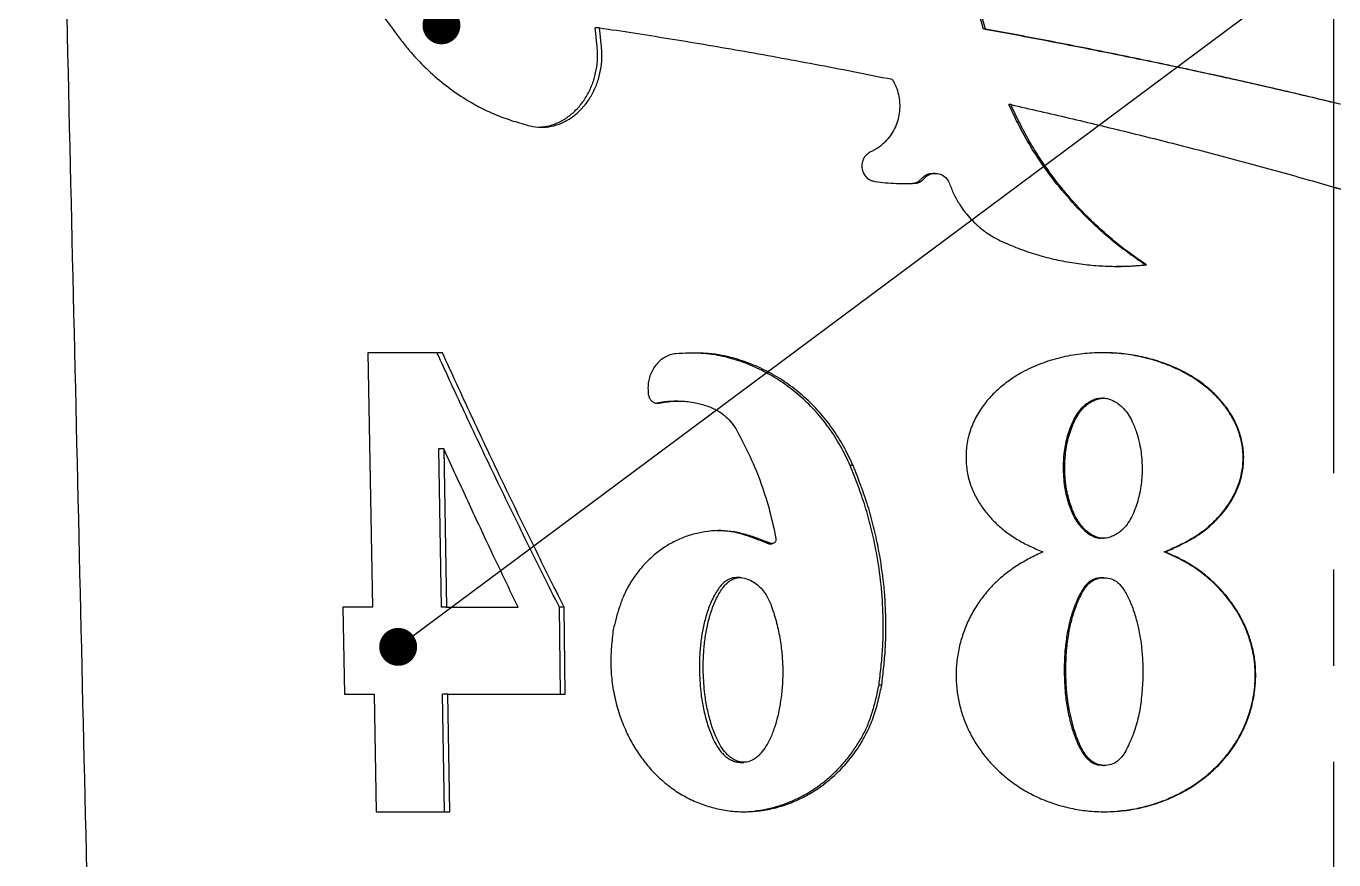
# Model space of a CAD drawing. Header units: millimetres. Extents: x 8 to 871, y 8 to 585.
# Drawn here: x 82.84 to 117.36, y 249.87 to 271.87 of the extents above; entities that cross this region are included whole.
import ezdxf

# ---------------------------------------------------------------- set-up
doc = ezdxf.new("R2010")
doc.units = ezdxf.units.MM
doc.linetypes.add('CENTERX2', pattern=[20.32, 12.7, -2.54, 2.54, -2.54])
doc.layers.add('CENTERLINE', color=4, linetype='CENTERX2')
doc.layers.add('TEXT', color=2, linetype='Continuous')
doc.layers.add('OUTLINE', color=7, linetype='Continuous', lineweight=25)
doc.dimstyles.new('SLDDIMSTYLE19', dxfattribs={"dimtxt": 0.18, "dimasz": 1, "dimexe": 0, "dimexo": 0.0625, "dimgap": 0, "dimtad": 0, "dimtih": 1, "dimtoh": 1, "dimdec": 0, "dimrnd": 1e-09, "dimzin": 0, "dimdsep": 46, "dimtxsty": 'Standard', "dimblk1": 'DOT', "dimblk2": 'DOT', "dimsah": 1, "dimcen": 0.09, "dimadec": 0, "dimazin": 0, "dimtfac": 1, "dimtdec": 0, "dimtofl": 0, "dimtmove": 0, "dimatfit": 3, "dimldrblk": 'DOT', "dimfxl": 0, "dimfrac": 2, "dimtolj": 1, "dimtzin": 0, "dimarcsym": 0})

# ---------------------------------------------------------------- blocks, each defined once
blk = doc.blocks.new('_Dot')
at = {"color": 0, "linetype": 'ByBlock', "lineweight": -2}
blk.add_line((-0.5, 0), (-1, 0), dxfattribs=at)
at = {"color": 0, "linetype": 'ByBlock', "const_width": 0.5}
blk.add_lwpolyline([(-0.25, 0, 1), (0.25, 0, 1)], format="xyb", close=True, dxfattribs=at)

msp = doc.modelspace()

# ---------------------------------------------------------------- linework, layer by layer
at = {"layer": 'CENTERLINE'}
msp.add_line((117.35918, 158.46862), (117.35918, 432.05254), dxfattribs=at)
at = {"layer": 'OUTLINE'}
for p, q in [((97.97464, 271.826), (97.85866, 271.826)), ((108.16222, 271.79255), (108.1072, 271.79255)), ((108.82926, 269.799), (108.77815, 269.799)), ((106.8379, 267.98336), (106.77204, 267.98336)), ((105.95815, 267.71925), (106.23466, 267.7208)), ((112.41493, 265.56762), (112.38522, 265.56762)), ((93.82413, 263.2498), (91.85925, 263.2498)), ((91.85925, 263.2498), (91.97865, 256.5352)), ((111.27839, 262.04863), (111.24144, 262.04863)), ((100.05049, 261.97392), (99.94274, 261.97392)), ((93.72416, 260.70967), (93.79268, 256.5352)), ((93.86582, 260.70967), (93.72416, 260.70967)), ((93.86582, 260.70967), (93.93433, 256.5352)), ((104.66868, 260.27308), (104.59213, 260.27308)), ((111.23611, 258.35226), (111.27322, 258.35226)), ((102.4777, 258.22104), (102.38782, 258.22104)), ((102.43705, 258.20989), (102.52914, 258.20989)), ((112.90742, 257.99284), (112.88053, 257.99284)), ((101.68294, 257.31564), (101.58721, 257.31564)), ((111.2914, 257.31227), (111.25434, 257.31227)), ((91.97865, 256.5352), (91.19939, 256.5352)), ((91.19939, 256.5352), (91.24155, 254.23518)), ((93.93433, 256.5352), (93.79268, 256.5352)), ((93.93433, 256.5352), (95.82263, 256.5352)), ((96.94617, 254.23518), (96.91342, 256.5352)), ((97.03632, 256.5352), (96.91342, 256.5352)), ((97.06907, 254.23518), (97.03632, 256.5352)), ((105.42437, 254.47656), (105.3521, 254.47656)), ((91.24155, 254.23518), (92.01956, 254.23518)), ((92.01956, 254.23518), (92.07468, 251.1352)), ((93.88131, 251.1352), (93.83043, 254.23518)), ((93.97208, 254.23518), (93.83043, 254.23518)), ((94.02296, 251.1352), (93.97208, 254.23518)), ((93.97208, 254.23518), (97.06907, 254.23518)), ((101.68728, 252.43853), (101.78269, 252.43853)), ((111.20786, 252.36819), (111.2702, 252.36266)), ((111.26964, 252.35611), (111.30671, 252.35611)), ((92.07468, 251.1352), (94.02296, 251.1352))]:
    msp.add_line(p, q, dxfattribs=at)
at = {"layer": 'OUTLINE', "flags": 128}
for points in [[(97.90885, 271.34853), (97.89629, 271.46797), (97.88374, 271.58741), (97.85866, 271.826)], [(98.02456, 271.34853), (98.01207, 271.46798), (97.99958, 271.58743), (97.97464, 271.826)]]:
    msp.add_lwpolyline(points, dxfattribs=at)
at = {"layer": 'OUTLINE'}
for points, knots in [([(85.23423, 215.23521), (84.99175, 225.69815), (84.50678, 246.62405), (83.70736, 281.11818), (83.15031, 305.14935), (82.83579, 318.71755)], [0, 0, 0, 0, 0.30332585, 0.60665191, 1, 1, 1, 1]), ([(108.1072, 271.79255), (107.73877, 273.07219), (107.06918, 275.39791), (106.10405, 278.76895), (105.50923, 280.86023), (105.21181, 281.9059)], [0, 0, 0, 0, 0.37950874, 0.68974491, 1, 1, 1, 1]), ([(108.16222, 271.79255), (107.79577, 273.07279), (107.12998, 275.39881), (106.17042, 278.76985), (105.57918, 280.86053), (105.28355, 281.9059)], [0, 0, 0, 0, 0.37968735, 0.68983435, 1, 1, 1, 1]), ([(87.30717, 277.514), (87.44558, 277.39483), (87.72239, 277.15649), (88.15936, 276.76361), (88.60917, 276.33769), (89.05485, 275.89793), (89.49141, 275.44873), (89.91721, 274.9936), (90.34866, 274.51438), (90.78676, 274.00847), (91.22897, 273.47632), (91.67565, 272.9187), (92.11916, 272.33363), (92.41509, 271.9286), (92.56307, 271.72607)], [0, 0, 0, 0, 0.08883923, 0.17766991, 0.2671241, 0.35657816, 0.43589038, 0.51520287, 0.59495727, 0.67471185, 0.75580955, 0.83690755, 0.91844658, 1, 1, 1, 1]), ([(92.56307, 271.72607), (92.63183, 271.63336), (92.76932, 271.44797), (93.05915, 271.09367), (93.44078, 270.69888), (93.92644, 270.28255), (94.39389, 269.96094), (94.83968, 269.70729), (95.25857, 269.5119), (95.69518, 269.36036), (95.99597, 269.27627), (96.14641, 269.23421)], [0, 0, 0, 0, 0.07329878, 0.14657637, 0.29414205, 0.43383727, 0.57451968, 0.68006062, 0.78557845, 0.8927585, 1, 1, 1, 1]), ([(97.97464, 271.826), (98.27239, 271.78106), (98.86788, 271.6912), (99.78642, 271.5459), (100.72239, 271.39119), (101.68083, 271.22646), (102.65923, 271.05169), (103.65818, 270.86644), (104.67164, 270.67223), (105.35823, 270.53451), (105.70172, 270.46561)], [0, 0, 0, 0, 0.12358862, 0.24717674, 0.37131841, 0.49546027, 0.62123499, 0.74715339, 0.87350448, 1, 1, 1, 1]), ([(117.35891, 269.84824), (116.92599, 269.95159), (115.97485, 270.17865), (114.48371, 270.51429), (112.88971, 270.85753), (111.28245, 271.1861), (109.68448, 271.49915), (108.63275, 271.69479), (108.1072, 271.79255)], [0, 0, 0, 0, 0.13954713, 0.30659184, 0.47984042, 0.65329595, 0.8267514, 1, 1, 1, 1]), ([(145.78134, 256.86635), (145.53623, 257.11711), (145.0457, 257.61897), (144.23652, 258.35292), (143.37471, 259.07263), (142.4565, 259.77568), (141.49489, 260.45401), (140.49214, 261.10832), (139.45196, 261.74015), (138.36484, 262.35656), (137.22155, 262.9632), (136.02164, 263.55963), (134.7658, 264.1456), (133.46835, 264.71514), (132.14903, 265.26102), (130.81137, 265.78391), (129.45924, 266.28474), (128.07823, 266.77023), (126.65618, 267.24525), (125.19424, 267.70928), (123.69447, 268.16197), (122.17608, 268.59824), (120.64855, 269.01636), (119.11481, 269.41652), (117.57798, 269.79918), (116.03635, 270.16565), (114.47509, 270.52029), (112.89688, 270.86154), (111.30579, 271.1887), (109.72381, 271.50034), (108.68255, 271.69518), (108.16222, 271.79255)], [0, 0, 0, 0, 0.034956578, 0.069957781, 0.104972103, 0.139969757, 0.174923433, 0.208718882, 0.242543199, 0.27636666, 0.310160998, 0.34495049, 0.379773422, 0.414595467, 0.449383767, 0.482844459, 0.516336579, 0.549827991, 0.583287707, 0.617830532, 0.652409548, 0.686987865, 0.721529686, 0.755690142, 0.78988707, 0.824083393, 0.858243048, 0.893661309, 0.929121529, 0.964581737, 1, 1, 1, 1]), ([(96.14641, 269.23421), (96.23822, 269.21866), (96.42184, 269.18754), (96.70208, 269.21609), (96.97563, 269.30147), (97.23425, 269.44429), (97.46881, 269.64108), (97.67035, 269.88166), (97.83214, 270.16039), (97.94985, 270.4621), (98.01956, 270.7808), (98.04408, 271.07857), (98.03041, 271.26767), (98.02456, 271.34853)], [0, 0, 0, 0, 0.09635634, 0.19270895, 0.28912153, 0.38552302, 0.4805839, 0.57562324, 0.66732817, 0.7590128, 0.84673914, 0.9344617, 1, 1, 1, 1]), ([(96.36961, 269.20663), (96.44005, 269.21036), (96.60466, 269.21906), (96.85829, 269.30485), (97.11968, 269.4479), (97.35645, 269.64786), (97.5591, 269.89106), (97.72099, 270.17243), (97.83772, 270.47566), (97.90581, 270.79503), (97.92821, 271.08803), (97.91451, 271.27227), (97.90885, 271.34853)], [0, 0, 0, 0, 0.08280041, 0.19351026, 0.30420455, 0.4131562, 0.52207895, 0.62661085, 0.73111633, 0.83048104, 0.92984081, 1, 1, 1, 1]), ([(105.70172, 270.46561), (105.7362, 270.40193), (105.80515, 270.27458), (105.86971, 270.06406), (105.90146, 269.84617), (105.89809, 269.62672), (105.85932, 269.41272), (105.78838, 269.20951), (105.68618, 269.02213), (105.55584, 268.85243), (105.39932, 268.70671), (105.25325, 268.60767), (105.16017, 268.56232), (105.13041, 268.54782)], [0, 0, 0, 0, 0.09540425, 0.19079633, 0.28627076, 0.38174095, 0.47579843, 0.56986522, 0.6641816, 0.758518, 0.85627266, 0.95404558, 1, 1, 1, 1]), ([(112.38522, 265.56762), (112.26025, 265.65312), (112.01034, 265.82409), (111.64553, 266.09608), (111.29589, 266.38884), (110.86702, 266.78137), (110.37533, 267.2915), (109.91403, 267.86252), (109.54816, 268.38088), (109.26476, 268.8357), (109.01268, 269.31171), (108.85634, 269.63655), (108.77815, 269.799)], [0, 0, 0, 0, 0.08058779, 0.16114936, 0.24228338, 0.32342127, 0.47088698, 0.61939904, 0.71398101, 0.80854508, 0.90425121, 1, 1, 1, 1]), ([(112.41493, 265.56762), (112.29081, 265.65305), (112.04261, 265.82386), (111.68034, 266.09554), (111.33324, 266.38784), (110.90695, 266.78019), (110.41794, 267.2904), (109.95901, 267.86175), (109.59505, 268.38039), (109.3131, 268.83551), (109.06242, 269.31166), (108.90699, 269.63653), (108.82926, 269.799)], [0, 0, 0, 0, 0.0803961, 0.16076608, 0.24170699, 0.32265195, 0.47020671, 0.61880853, 0.71353975, 0.8082531, 0.90410539, 1, 1, 1, 1]), ([(108.82926, 269.799), (109.34259, 269.68196), (110.37011, 269.44766), (111.92748, 269.07256), (113.49182, 268.67956), (115.05884, 268.26703), (116.57045, 267.84959), (118.02406, 267.42924), (119.41855, 267.00855), (120.80421, 266.57214), (122.19121, 266.11587), (123.57686, 265.63898), (124.95853, 265.14093), (126.32026, 264.62639), (127.65012, 264.09908), (128.94646, 263.5592), (130.2083, 263.00715), (131.44217, 262.43941), (132.65607, 261.8511), (133.8473, 261.24157), (135.01359, 260.61038), (136.14296, 259.96292), (137.24669, 259.2914), (138.32159, 258.59482), (139.36498, 257.87245), (140.36266, 257.13281), (141.32094, 256.36989), (142.23734, 255.58294), (143.11008, 254.77157), (143.93122, 253.94236), (144.72904, 253.06234), (145.50014, 252.1281), (145.97757, 251.46617), (146.21629, 251.1352)], [0, 0, 0, 0, 0.033757314, 0.067572192, 0.101407159, 0.135223407, 0.168981866, 0.199278202, 0.229601121, 0.259924606, 0.290221738, 0.321389344, 0.352584424, 0.383780215, 0.414948814, 0.445487236, 0.476050011, 0.506613455, 0.537152847, 0.568478569, 0.599828801, 0.631179866, 0.662506737, 0.694973774, 0.727465998, 0.759959253, 0.792427651, 0.82569863, 0.858994265, 0.892290979, 0.925563446, 0.962781275, 1, 1, 1, 1]), ([(105.13041, 268.54782), (105.09109, 268.5248), (105.01239, 268.47872), (104.93192, 268.36216), (104.89325, 268.22851), (104.89953, 268.09209), (104.94692, 267.96656), (105.03042, 267.86306), (105.13335, 267.79542), (105.20814, 267.77849), (105.24055, 267.77116)], [0, 0, 0, 0, 0.13457431, 0.26937988, 0.39803099, 0.52268029, 0.64544444, 0.77074923, 0.90064875, 1, 1, 1, 1]), ([(106.46913, 267.83958), (106.50166, 267.87143), (106.5667, 267.9351), (106.67728, 267.98045), (106.74726, 267.97817), (106.77262, 267.97734)], [0, 0, 0, 0, 0.38971291, 0.77890837, 1, 1, 1, 1]), ([(106.53407, 267.83958), (106.56632, 267.87179), (106.63079, 267.93617), (106.76034, 267.9834), (106.898, 267.98691), (107.03021, 267.9408), (107.14612, 267.84996), (107.18924, 267.76073), (107.21153, 267.71459)], [0, 0, 0, 0, 0.16192771, 0.32366538, 0.49015707, 0.65782468, 0.82308979, 1, 1, 1, 1]), ([(105.24055, 267.77116), (105.33531, 267.75872), (105.52482, 267.73385), (105.87837, 267.71016), (106.13784, 267.71669), (106.30101, 267.7208)], [0, 0, 0, 0, 0.27069212, 0.54138503, 1, 1, 1, 1]), ([(106.23466, 267.7208), (106.25933, 267.72381), (106.32114, 267.73136), (106.40435, 267.77217), (106.45006, 267.81974), (106.46913, 267.83958)], [0, 0, 0, 0, 0.27914292, 0.69936605, 1, 1, 1, 1]), ([(106.30101, 267.7208), (106.32569, 267.72384), (106.38714, 267.73141), (106.46983, 267.77232), (106.51511, 267.81972), (106.53407, 267.83958)], [0, 0, 0, 0, 0.28049223, 0.69863728, 1, 1, 1, 1]), ([(107.21153, 267.71459), (107.24792, 267.62065), (107.32121, 267.43141), (107.49394, 267.12638), (107.73556, 266.80635), (108.03269, 266.52834), (108.33403, 266.31503), (108.52934, 266.2185), (108.62772, 266.16988)], [0, 0, 0, 0, 0.13856943, 0.27911958, 0.48335876, 0.69347711, 0.84560472, 1, 1, 1, 1]), ([(117.35862, 267.6188), (117.56621, 267.55955), (118.24358, 267.3662), (119.38481, 267.02203), (120.77878, 266.58705), (122.17396, 266.13128), (123.56803, 265.65514), (124.95822, 265.15778), (126.32853, 264.64393), (127.66692, 264.11727), (128.97174, 263.57804), (130.24198, 263.0266), (131.48423, 262.45946), (132.70654, 261.87172), (133.9062, 261.26271), (135.08093, 260.63201), (136.21862, 259.985), (137.33035, 259.31407), (138.41292, 258.61825), (139.46368, 257.8968), (140.4686, 257.15805), (141.43405, 256.39598), (142.35754, 255.60984), (143.23719, 254.7992), (144.06525, 253.97075), (144.87349, 253.08644), (145.59061, 252.22906), (146.01611, 251.64503), (146.19699, 251.39675)], [0, 0, 0, 0, 0.01664283, 0.05430388, 0.09196562, 0.12959467, 0.16830473, 0.207049, 0.24579413, 0.2845054, 0.32243362, 0.36039212, 0.39835147, 0.43628089, 0.47518838, 0.5141264, 0.5530655, 0.59197437, 0.63226694, 0.67259075, 0.71291585, 0.75321, 0.79450201, 0.83582474, 0.87714881, 0.91844274, 0.96533026, 1, 1, 1, 1]), ([(108.62772, 266.16988), (108.77712, 266.10631), (109.07657, 265.9789), (109.54125, 265.82652), (110.01584, 265.70332), (110.49283, 265.61354), (110.97023, 265.55472), (111.44797, 265.52695), (111.93043, 265.52787), (112.25343, 265.55437), (112.41493, 265.56762)], [0, 0, 0, 0, 0.12644418, 0.25343938, 0.3798855, 0.50688242, 0.62915249, 0.75142046, 0.87570885, 1, 1, 1, 1]), ([(111.61473, 265.53294), (111.70813, 265.53229), (111.96496, 265.53052), (112.22179, 265.55319), (112.38522, 265.56762)], [0, 0, 0, 0, 0.36365134, 1, 1, 1, 1]), ([(96.91342, 256.5352), (96.62947, 257.10193), (96.06157, 258.23541), (95.24166, 259.92108), (94.4456, 261.59262), (93.93687, 262.69735), (93.68247, 263.2498)], [0, 0, 0, 0, 0.25307027, 0.50614068, 0.75303743, 1, 1, 1, 1]), ([(97.03632, 256.5352), (96.75356, 257.10288), (96.18803, 258.23825), (95.37248, 259.92487), (94.58154, 261.59545), (94.07662, 262.6983), (93.82413, 263.2498)], [0, 0, 0, 0, 0.25349371, 0.50698716, 0.75346096, 1, 1, 1, 1]), ([(99.9845, 263.22429), (99.93677, 263.21593), (99.84131, 263.19921), (99.70593, 263.13934), (99.58154, 263.0547), (99.47271, 262.94661), (99.38329, 262.81835), (99.31563, 262.67679), (99.27176, 262.5252), (99.24559, 262.34837), (99.25587, 262.22231), (99.26184, 262.14903)], [0, 0, 0, 0, 0.10988119, 0.21975284, 0.32976044, 0.43974374, 0.5466919, 0.65361968, 0.75586523, 0.85810594, 1, 1, 1, 1]), ([(104.66868, 260.27308), (104.58773, 260.44406), (104.42563, 260.78647), (104.12264, 261.26174), (103.77609, 261.69881), (103.38485, 262.08668), (102.96001, 262.4255), (102.50899, 262.70832), (102.03982, 262.93413), (101.55923, 263.10301), (101.11218, 263.20385), (100.70563, 263.24114), (100.34314, 263.24108), (100.10405, 263.22989), (99.9845, 263.22429)], [0, 0, 0, 0, 0.089558635, 0.179355585, 0.268820167, 0.358478922, 0.448435947, 0.538103718, 0.626462553, 0.715063348, 0.803363613, 0.868801711, 0.934399659, 1, 1, 1, 1]), ([(104.59213, 260.27308), (104.51078, 260.44393), (104.34784, 260.78609), (104.04356, 261.26071), (103.69583, 261.69697), (103.30365, 262.08395), (102.87814, 262.42198), (102.42593, 262.70482), (101.95485, 262.93108), (101.47148, 263.10115), (101.02124, 263.2018), (100.66253, 263.23825), (100.47025, 263.23734), (100.39993, 263.23701)], [0, 0, 0, 0, 0.0985121, 0.19728781, 0.29569845, 0.39429974, 0.49322685, 0.59184064, 0.68952315, 0.78747223, 0.88509448, 0.95797697, 1, 1, 1, 1]), ([(112.90742, 257.99284), (113.04407, 258.05238), (113.31743, 258.17148), (113.71111, 258.38551), (114.07469, 258.64917), (114.39227, 258.96681), (114.64617, 259.30846), (114.82824, 259.66574), (114.94239, 260.02548), (114.9891, 260.40073), (114.96941, 260.77008), (114.88658, 261.12107), (114.75126, 261.45135), (114.5637, 261.76126), (114.33417, 262.04595), (114.07172, 262.29854), (113.78409, 262.51892), (113.44161, 262.72928), (113.04213, 262.91801), (112.58763, 263.0741), (112.11745, 263.18266), (111.63714, 263.2436), (111.15157, 263.25687), (110.64799, 263.22057), (110.13225, 263.1262), (109.61344, 262.9651), (109.17857, 262.76538), (108.8266, 262.54909), (108.54899, 262.33668), (108.28232, 262.08203), (108.03927, 261.77877), (107.83531, 261.42186), (107.70081, 261.02891), (107.64157, 260.63123), (107.65118, 260.24543), (107.71953, 259.88602), (107.84735, 259.54862), (108.01652, 259.24667), (108.21758, 258.97782), (108.44079, 258.74114), (108.69894, 258.51676), (108.99724, 258.31696), (109.33052, 258.14347), (109.56028, 258.04305), (109.67516, 257.99284)], [0, 0, 0, 0, 0.02621789, 0.05244658, 0.07851619, 0.10466524, 0.130787, 0.15262538, 0.17444537, 0.19636086, 0.2182727, 0.23862973, 0.25899385, 0.28029701, 0.30161433, 0.32266005, 0.34378325, 0.36485539, 0.39291759, 0.42107914, 0.44916878, 0.47780977, 0.5065233, 0.53516522, 0.56747151, 0.59988337, 0.63214861, 0.65296013, 0.67381824, 0.69460779, 0.71867348, 0.74271094, 0.76695549, 0.79120599, 0.81260144, 0.83398722, 0.85472234, 0.8754773, 0.89462519, 0.91384414, 0.93301685, 0.95528143, 0.97764185, 1, 1, 1, 1]), ([(112.88053, 257.99284), (113.01786, 258.0523), (113.29258, 258.17125), (113.68841, 258.38506), (114.05374, 258.64828), (114.37282, 258.96512), (114.62778, 259.30542), (114.81101, 259.66124), (114.9264, 260.01947), (114.97449, 260.3935), (114.95614, 260.76155), (114.87474, 261.11108), (114.74125, 261.43988), (114.55563, 261.74864), (114.3278, 262.03289), (114.06676, 262.28575), (113.78006, 262.50689), (113.43776, 262.7187), (113.03755, 262.90928), (112.58133, 263.0679), (112.10907, 263.17766), (111.65483, 263.24098), (111.35816, 263.24482), (111.22402, 263.24655)], [0, 0, 0, 0, 0.05246705, 0.10495526, 0.15712667, 0.20923316, 0.2612846, 0.30468828, 0.34805507, 0.39161962, 0.435176, 0.47550733, 0.51585299, 0.55808891, 0.60035381, 0.64226855, 0.68433753, 0.72630524, 0.78250603, 0.8389063, 0.89516398, 0.95259615, 1, 1, 1, 1]), ([(99.26184, 262.14903), (99.26893, 262.11871), (99.28312, 262.05805), (99.33497, 261.98378), (99.40298, 261.93251), (99.47876, 261.90908), (99.52873, 261.91537), (99.55171, 261.91826)], [0, 0, 0, 0, 0.203811612, 0.407710283, 0.610806736, 0.821038268, 1, 1, 1, 1]), ([(111.24189, 262.04694), (111.21239, 262.04603), (111.14299, 262.04388), (111.03725, 262.01305), (110.91645, 261.95898), (110.79483, 261.87829), (110.6672, 261.7594), (110.5536, 261.60536), (110.42325, 261.35471), (110.3043, 261.01483), (110.22714, 260.61694), (110.21786, 260.35804), (110.21379, 260.24446)], [0, 0, 0, 0, 0.03936234, 0.09261009, 0.14595365, 0.21614658, 0.28638582, 0.37740352, 0.46867361, 0.65958228, 0.85065707, 1, 1, 1, 1]), ([(110.25663, 260.24446), (110.25805, 260.15472), (110.26091, 259.97464), (110.29702, 259.66971), (110.37033, 259.33117), (110.47957, 259.02992), (110.60277, 258.80411), (110.71763, 258.65042), (110.85614, 258.5149), (111.01664, 258.40758), (111.20169, 258.34422), (111.37344, 258.35527), (111.51376, 258.40252), (111.63553, 258.46567), (111.75607, 258.55556), (111.88258, 258.68744), (111.99617, 258.86137), (112.12248, 259.13607), (112.23632, 259.49727), (112.3003, 259.9444), (112.30181, 260.39879), (112.2479, 260.80099), (112.15571, 261.14589), (112.05833, 261.40086), (111.94229, 261.61305), (111.82562, 261.76306), (111.70048, 261.88139), (111.56115, 261.97821), (111.418, 262.03743), (111.28261, 262.05213), (111.17495, 262.04171), (111.06424, 262.00946), (110.94457, 261.95289), (110.82368, 261.86992), (110.69751, 261.74819), (110.58384, 261.58924), (110.45614, 261.33238), (110.33773, 260.98361), (110.26787, 260.59291), (110.25983, 260.34361), (110.25663, 260.24446)], [0, 0, 0, 0, 0.02912252, 0.05844549, 0.09950304, 0.14137865, 0.16203572, 0.18307027, 0.20375764, 0.22517133, 0.24603082, 0.26701072, 0.28066092, 0.29469204, 0.31199574, 0.32979703, 0.35428926, 0.3794207, 0.42818113, 0.47691837, 0.52562224, 0.57530574, 0.60812608, 0.64136537, 0.66369088, 0.68652742, 0.70294958, 0.71973768, 0.74190614, 0.75292607, 0.76437311, 0.77742269, 0.79083692, 0.80793404, 0.82552334, 0.84824511, 0.87159109, 0.91904474, 0.96780118, 1, 1, 1, 1]), ([(99.44443, 261.91826), (99.56975, 261.94393), (99.73442, 261.97766), (99.90332, 261.96903), (99.9437, 261.96696)], [0, 0, 0, 0, 0.76096957, 1, 1, 1, 1]), ([(99.55171, 261.91826), (99.67728, 261.94045), (99.92842, 261.98483), (100.28856, 261.96874), (100.62163, 261.91028), (100.82118, 261.83945), (100.92164, 261.80379)], [0, 0, 0, 0, 0.27811947, 0.55623828, 0.77659589, 1, 1, 1, 1]), ([(100.92164, 261.80379), (100.99584, 261.76924), (101.13675, 261.70363), (101.31957, 261.55842), (101.47625, 261.39346), (101.55741, 261.26327), (101.59854, 261.19729)], [0, 0, 0, 0, 0.27534986, 0.52284694, 0.75821819, 1, 1, 1, 1]), ([(101.59854, 261.19729), (101.71958, 260.96844), (101.96166, 260.51072), (102.24602, 259.79646), (102.47605, 259.07543), (102.5778, 258.59044), (102.62887, 258.34699)], [0, 0, 0, 0, 0.258240198, 0.516484306, 0.757292669, 1, 1, 1, 1]), ([(95.82263, 256.5352), (95.55021, 257.10258), (95.07986, 258.0822), (94.4298, 259.47362), (94.05382, 260.29763), (93.86582, 260.70967)], [0, 0, 0, 0, 0.40762455, 0.70379005, 1, 1, 1, 1]), ([(105.3521, 254.47656), (105.37092, 254.63467), (105.40856, 254.95085), (105.45107, 255.42818), (105.46683, 255.9088), (105.45773, 256.51359), (105.40468, 257.24217), (105.28784, 257.9933), (105.14493, 258.64376), (104.99265, 259.19632), (104.80299, 259.73815), (104.66243, 260.09474), (104.59213, 260.27308)], [0, 0, 0, 0, 0.08072811, 0.16142972, 0.242685, 0.32394836, 0.46730408, 0.61167287, 0.70813838, 0.80458709, 0.90226843, 1, 1, 1, 1]), ([(105.42437, 254.47656), (105.44318, 254.63563), (105.4808, 254.95372), (105.5231, 255.43396), (105.53845, 255.91746), (105.52875, 256.52591), (105.47476, 257.25888), (105.35695, 258.01145), (105.21417, 258.65981), (105.06347, 259.20677), (104.87632, 259.74325), (104.7379, 260.09644), (104.66868, 260.27308)], [0, 0, 0, 0, 0.08122953, 0.16243307, 0.24419523, 0.32596567, 0.47023817, 0.61553216, 0.71105681, 0.80656506, 0.90325895, 1, 1, 1, 1]), ([(110.21379, 260.24446), (110.21522, 260.15494), (110.21807, 259.9759), (110.25438, 259.67049), (110.32691, 259.33209), (110.43806, 259.02998), (110.56179, 258.80473), (110.67836, 258.64946), (110.81804, 258.51306), (110.98034, 258.40955), (111.12627, 258.34961), (111.21294, 258.35809), (111.23569, 258.36032)], [0, 0, 0, 0, 0.11432457, 0.22863954, 0.3922516, 0.55555585, 0.63818514, 0.72072038, 0.80425162, 0.88751875, 0.97047808, 1, 1, 1, 1]), ([(102.4777, 258.22104), (102.36513, 258.26601), (102.13952, 258.35614), (101.79671, 258.46559), (101.44963, 258.54093), (101.09964, 258.5631), (100.75319, 258.53002), (100.41369, 258.45579), (100.08573, 258.33869), (99.7743, 258.17759), (99.48318, 257.97494), (99.21741, 257.73637), (98.97946, 257.46584), (98.77261, 257.16598), (98.61275, 256.85517), (98.4987, 256.54333), (98.41208, 256.24421), (98.36097, 256.04197), (98.33541, 255.94085)], [0, 0, 0, 0, 0.06521544, 0.13070024, 0.1958146, 0.26052265, 0.32575775, 0.39119981, 0.45643931, 0.52176348, 0.58731801, 0.65266273, 0.71651006, 0.78054925, 0.84424903, 0.89607288, 0.94803299, 1, 1, 1, 1]), ([(102.38782, 258.22104), (102.27565, 258.2668), (102.05143, 258.35828), (101.70771, 258.47558), (101.3765, 258.54494), (101.16104, 258.54859), (101.06583, 258.5502)], [0, 0, 0, 0, 0.259873154, 0.519472005, 0.787660603, 1, 1, 1, 1]), ([(102.62887, 258.34699), (102.62999, 258.33387), (102.63221, 258.30762), (102.62048, 258.26994), (102.59898, 258.23917), (102.56923, 258.21767), (102.53411, 258.20807), (102.50232, 258.21069), (102.48428, 258.21828), (102.4777, 258.22104)], [0, 0, 0, 0, 0.15066896, 0.30148822, 0.44896866, 0.59758519, 0.75222032, 0.90973607, 1, 1, 1, 1]), ([(102.43907, 258.21082), (102.42873, 258.21087), (102.41108, 258.21095), (102.39463, 258.21808), (102.38782, 258.22104)], [0, 0, 0, 0, 0.58557703, 1, 1, 1, 1]), ([(109.67516, 257.99284), (109.55825, 257.93694), (109.32401, 257.82494), (108.98845, 257.62766), (108.67084, 257.40306), (108.38158, 257.14545), (108.12552, 256.85611), (107.90187, 256.54177), (107.71423, 256.20239), (107.56679, 255.84156), (107.46003, 255.46488), (107.39755, 255.08337), (107.38075, 254.70269), (107.40584, 254.32848), (107.47102, 253.96477), (107.57434, 253.61647), (107.71061, 253.28648), (107.88199, 252.9695), (108.08775, 252.66992), (108.3242, 252.38979), (108.59713, 252.1231), (108.90786, 251.87615), (109.2557, 251.65522), (109.63378, 251.46745), (110.03988, 251.31809), (110.46979, 251.20946), (110.92175, 251.14405), (111.39193, 251.12728), (111.87482, 251.16262), (112.35619, 251.25181), (112.82939, 251.39748), (113.28755, 251.59844), (113.71313, 251.84899), (114.09913, 252.14603), (114.44081, 252.48315), (114.72253, 252.84658), (114.94174, 253.22658), (115.10604, 253.61097), (115.22069, 254.00288), (115.28582, 254.39583), (115.30437, 254.78378), (115.27637, 255.16259), (115.20281, 255.52616), (115.09173, 255.87091), (114.94399, 256.2017), (114.76147, 256.51454), (114.54838, 256.8073), (114.29892, 257.08693), (114.014, 257.34935), (113.69472, 257.58978), (113.325, 257.80774), (113.05569, 257.92712), (112.90742, 257.99284)], [0, 0, 0, 0, 0.01937827, 0.03882551, 0.05821549, 0.07751559, 0.09655368, 0.11564596, 0.13467261, 0.15375366, 0.1728984, 0.19197197, 0.21013933, 0.22837095, 0.24654007, 0.26392062, 0.28135385, 0.29873709, 0.31675709, 0.33482629, 0.35285574, 0.37325008, 0.39370199, 0.41409991, 0.43605541, 0.45807237, 0.48003239, 0.50386642, 0.52777074, 0.55160037, 0.57604459, 0.60056915, 0.62500057, 0.64833211, 0.67174795, 0.69504792, 0.71531811, 0.73566423, 0.75593543, 0.77475971, 0.79364682, 0.81245793, 0.83000537, 0.84761283, 0.86516932, 0.88272862, 0.90033676, 0.91790291, 0.93733297, 0.95681073, 0.97622379, 1, 1, 1, 1]), ([(111.69005, 251.15798), (111.77208, 251.16563), (111.9773, 251.18477), (112.30162, 251.25105), (112.66014, 251.3519), (113.01296, 251.48524), (113.35662, 251.65156), (113.67851, 251.8461), (113.97358, 252.06295), (114.24387, 252.30205), (114.49295, 252.56994), (114.7034, 252.84985), (114.87363, 253.1321), (115.01076, 253.4132), (115.1228, 253.70915), (115.20483, 254.00659), (115.25818, 254.29871), (115.28534, 254.58608), (115.28621, 254.87796), (115.26025, 255.16221), (115.20965, 255.43321), (115.13814, 255.69205), (115.04467, 255.94656), (114.89323, 256.27355), (114.70341, 256.58137), (114.48096, 256.86444), (114.29153, 257.07176), (114.08199, 257.26973), (113.85117, 257.45836), (113.60496, 257.6304), (113.2826, 257.81539), (113.03556, 257.92442), (112.88053, 257.99284)], [0, 0, 0, 0, 0.02533693, 0.06339012, 0.10139256, 0.1393931, 0.17861481, 0.21783574, 0.25392612, 0.29001132, 0.32748292, 0.36494581, 0.39618613, 0.42742753, 0.45974465, 0.49206254, 0.52088045, 0.54969593, 0.57947085, 0.60924311, 0.63608297, 0.66292502, 0.69054328, 0.71816162, 0.77205179, 0.7996569, 0.82726405, 0.85716689, 0.88707093, 0.91772085, 0.94836634, 1, 1, 1, 1]), ([(101.58828, 257.31338), (101.56419, 257.31298), (101.50745, 257.31204), (101.41813, 257.28444), (101.32438, 257.23586), (101.22557, 257.15939), (101.13123, 257.05219), (101.00904, 256.86279), (100.88013, 256.5957), (100.76539, 256.25208), (100.68666, 255.90077), (100.63721, 255.54458), (100.60977, 255.18115), (100.61104, 254.93553), (100.61168, 254.81272)], [0, 0, 0, 0, 0.02754874, 0.06487622, 0.10555531, 0.14626999, 0.20263646, 0.25918616, 0.38518911, 0.511356, 0.63170404, 0.75211659, 0.8760532, 1, 1, 1, 1]), ([(100.71246, 254.81272), (100.72216, 254.62037), (100.73839, 254.2982), (100.81371, 253.85247), (100.90748, 253.47664), (101.01973, 253.16039), (101.14287, 252.90644), (101.25525, 252.74007), (101.36893, 252.61727), (101.46993, 252.53694), (101.57512, 252.48056), (101.70163, 252.43935), (101.85815, 252.4321), (102.0123, 252.49201), (102.1357, 252.5787), (102.25481, 252.69589), (102.37248, 252.85951), (102.4926, 253.0883), (102.59661, 253.35447), (102.68063, 253.65499), (102.74648, 253.98638), (102.7933, 254.34657), (102.8149, 254.73309), (102.80733, 255.11933), (102.76872, 255.52606), (102.69433, 255.95129), (102.59615, 256.32053), (102.49624, 256.61247), (102.40544, 256.80924), (102.29799, 256.97101), (102.1807, 257.0969), (102.04566, 257.19711), (101.88993, 257.27793), (101.74243, 257.31989), (101.61367, 257.31332), (101.51683, 257.28613), (101.42391, 257.23773), (101.32617, 257.16283), (101.23287, 257.05758), (101.11241, 256.87206), (100.98537, 256.61052), (100.87024, 256.27046), (100.78994, 255.91834), (100.73892, 255.55661), (100.71062, 255.18728), (100.71185, 254.93758), (100.71246, 254.81272)], [0, 0, 0, 0, 0.04907599, 0.08219637, 0.11537475, 0.14842604, 0.16873451, 0.18900182, 0.20149423, 0.21396723, 0.22448031, 0.23498567, 0.25191297, 0.26885456, 0.28133771, 0.29383892, 0.31440384, 0.33502153, 0.36179477, 0.38867109, 0.41551558, 0.44856054, 0.48160616, 0.51431241, 0.54702086, 0.58575269, 0.62447956, 0.64484927, 0.66516863, 0.680508, 0.69582891, 0.71115966, 0.72649374, 0.74490141, 0.7542483, 0.76360375, 0.77377263, 0.78395063, 0.79796622, 0.81202638, 0.84324013, 0.87449393, 0.90538925, 0.93630158, 0.96814938, 1, 1, 1, 1]), ([(111.25435, 257.30886), (111.24592, 257.30995), (111.16989, 257.31982), (111.05852, 257.28484), (110.936, 257.22466), (110.84577, 257.15465), (110.76579, 257.06013), (110.66269, 256.89487), (110.54974, 256.66311), (110.44109, 256.36208), (110.35161, 256.02287), (110.28529, 255.6471), (110.24529, 255.23667), (110.24204, 254.96172), (110.24042, 254.82432)], [0, 0, 0, 0, 0.00888248, 0.08013718, 0.1163277, 0.15249178, 0.1984357, 0.24454704, 0.35454865, 0.46498392, 0.5752626, 0.7166938, 0.85841787, 1, 1, 1, 1]), ([(110.28326, 254.82432), (110.28827, 254.64269), (110.29878, 254.26184), (110.37833, 253.78484), (110.47428, 253.39515), (110.56473, 253.10708), (110.66403, 252.87558), (110.76165, 252.69975), (110.85819, 252.56089), (110.99639, 252.43338), (111.18577, 252.35762), (111.38498, 252.35026), (111.57344, 252.41142), (111.73093, 252.53311), (111.84312, 252.7012), (111.97724, 252.95606), (112.1221, 253.30833), (112.23328, 253.76648), (112.29534, 254.23887), (112.32054, 254.68729), (112.31488, 255.10847), (112.27889, 255.56278), (112.20323, 256.00281), (112.08505, 256.42297), (111.9577, 256.74055), (111.83562, 256.96973), (111.73237, 257.11164), (111.63533, 257.20952), (111.49117, 257.28805), (111.30164, 257.3227), (111.10413, 257.29425), (110.92282, 257.19953), (110.79682, 257.05224), (110.70522, 256.8961), (110.60259, 256.68467), (110.49719, 256.41168), (110.4055, 256.07323), (110.33493, 255.69734), (110.28943, 255.27986), (110.28532, 254.9765), (110.28326, 254.82432)], [0, 0, 0, 0, 0.04709679, 0.09875884, 0.12500131, 0.15123022, 0.17705772, 0.19029495, 0.20350399, 0.2210338, 0.23863007, 0.25604043, 0.27262043, 0.28988154, 0.30718915, 0.32494269, 0.36500674, 0.40590532, 0.44708852, 0.48857068, 0.5223615, 0.55630119, 0.6067142, 0.63788278, 0.6693742, 0.69539021, 0.70507949, 0.7149662, 0.73112153, 0.7472103, 0.76495565, 0.78290882, 0.79988974, 0.8150316, 0.830197, 0.86118437, 0.89113789, 0.92130876, 0.9605223, 1, 1, 1, 1]), ([(98.33541, 255.94085), (98.31771, 255.79194), (98.28229, 255.49402), (98.26425, 255.04218), (98.29311, 254.57597), (98.37955, 254.10469), (98.5143, 253.63477), (98.69069, 253.20381), (98.90169, 252.81678), (99.13825, 252.47314), (99.40663, 252.16074), (99.70518, 251.88472), (100.02997, 251.64741), (100.3797, 251.45022), (100.75187, 251.29806), (101.142, 251.19254), (101.54484, 251.13573), (101.9561, 251.1311), (102.37036, 251.17812), (102.78027, 251.27648), (103.18016, 251.42684), (103.56471, 251.62601), (103.92669, 251.87102), (104.25998, 252.16015), (104.5607, 252.48758), (104.82822, 252.84796), (105.05, 253.24371), (105.22223, 253.66724), (105.34008, 254.08233), (105.39826, 254.35445), (105.42437, 254.47656)], [0, 0, 0, 0, 0.0351865, 0.07039994, 0.10542755, 0.14382762, 0.18237803, 0.22077172, 0.25510631, 0.28955101, 0.32389194, 0.35861371, 0.39344207, 0.42816806, 0.46388932, 0.49972086, 0.53544368, 0.57186188, 0.60839531, 0.64481275, 0.68132619, 0.7179561, 0.75446318, 0.79051687, 0.8266901, 0.86274899, 0.89865074, 0.93472776, 0.97071121, 1, 1, 1, 1]), ([(100.61168, 254.81272), (100.62141, 254.62036), (100.63772, 254.29817), (100.71348, 253.85248), (100.80778, 253.47676), (100.92069, 253.16036), (101.04473, 252.90612), (101.15815, 252.73929), (101.27287, 252.6165), (101.37487, 252.53575), (101.48113, 252.48078), (101.58395, 252.44337), (101.65413, 252.44581), (101.68745, 252.44697)], [0, 0, 0, 0, 0.200222462, 0.335361987, 0.470741179, 0.605600332, 0.688838329, 0.77190763, 0.823168302, 0.874351361, 0.917635844, 0.96088786, 1, 1, 1, 1]), ([(110.24042, 254.82432), (110.24616, 254.63364), (110.25601, 254.30636), (110.32266, 253.84646), (110.41204, 253.44639), (110.52315, 253.10658), (110.64469, 252.82868), (110.76663, 252.62214), (110.92261, 252.45853), (111.07241, 252.37623), (111.16434, 252.37131), (111.18541, 252.37018)], [0, 0, 0, 0, 0.204428177, 0.350888975, 0.497556296, 0.643796671, 0.73370943, 0.823370948, 0.899924628, 0.977060087, 1, 1, 1, 1]), ([(101.69662, 251.13684), (101.70959, 251.13633), (101.82527, 251.13176), (102.04816, 251.15072), (102.36267, 251.19665), (102.67434, 251.27536), (102.97767, 251.38156), (103.27365, 251.51581), (103.5621, 251.67925), (103.83617, 251.86893), (104.09098, 252.08125), (104.32767, 252.31553), (104.54819, 252.57328), (104.74746, 252.8495), (104.92148, 253.13966), (105.06896, 253.44661), (105.1839, 253.77447), (105.27458, 254.12097), (105.32589, 254.35633), (105.3521, 254.47656)], [0, 0, 0, 0, 0.007747168, 0.069071811, 0.132164355, 0.195256796, 0.256780345, 0.318303484, 0.381661649, 0.445017722, 0.505611072, 0.566206194, 0.628604889, 0.690997655, 0.75084343, 0.810663655, 0.872818295, 0.93503765, 1, 1, 1, 1])]:
    msp.add_open_spline(points, degree=3, knots=knots, dxfattribs=at)

# ---------------------------------------------------------------- leaders
at = {"layer": 'TEXT'}
for points in [[(92.65722, 255.48614), (187.07572, 325.77373)], [(93.79969, 271.88891), (187.07572, 325.77373)]]:
    msp.add_leader(points, dimstyle='SLDDIMSTYLE19', dxfattribs=at)

doc.saveas('drawing.dxf')
